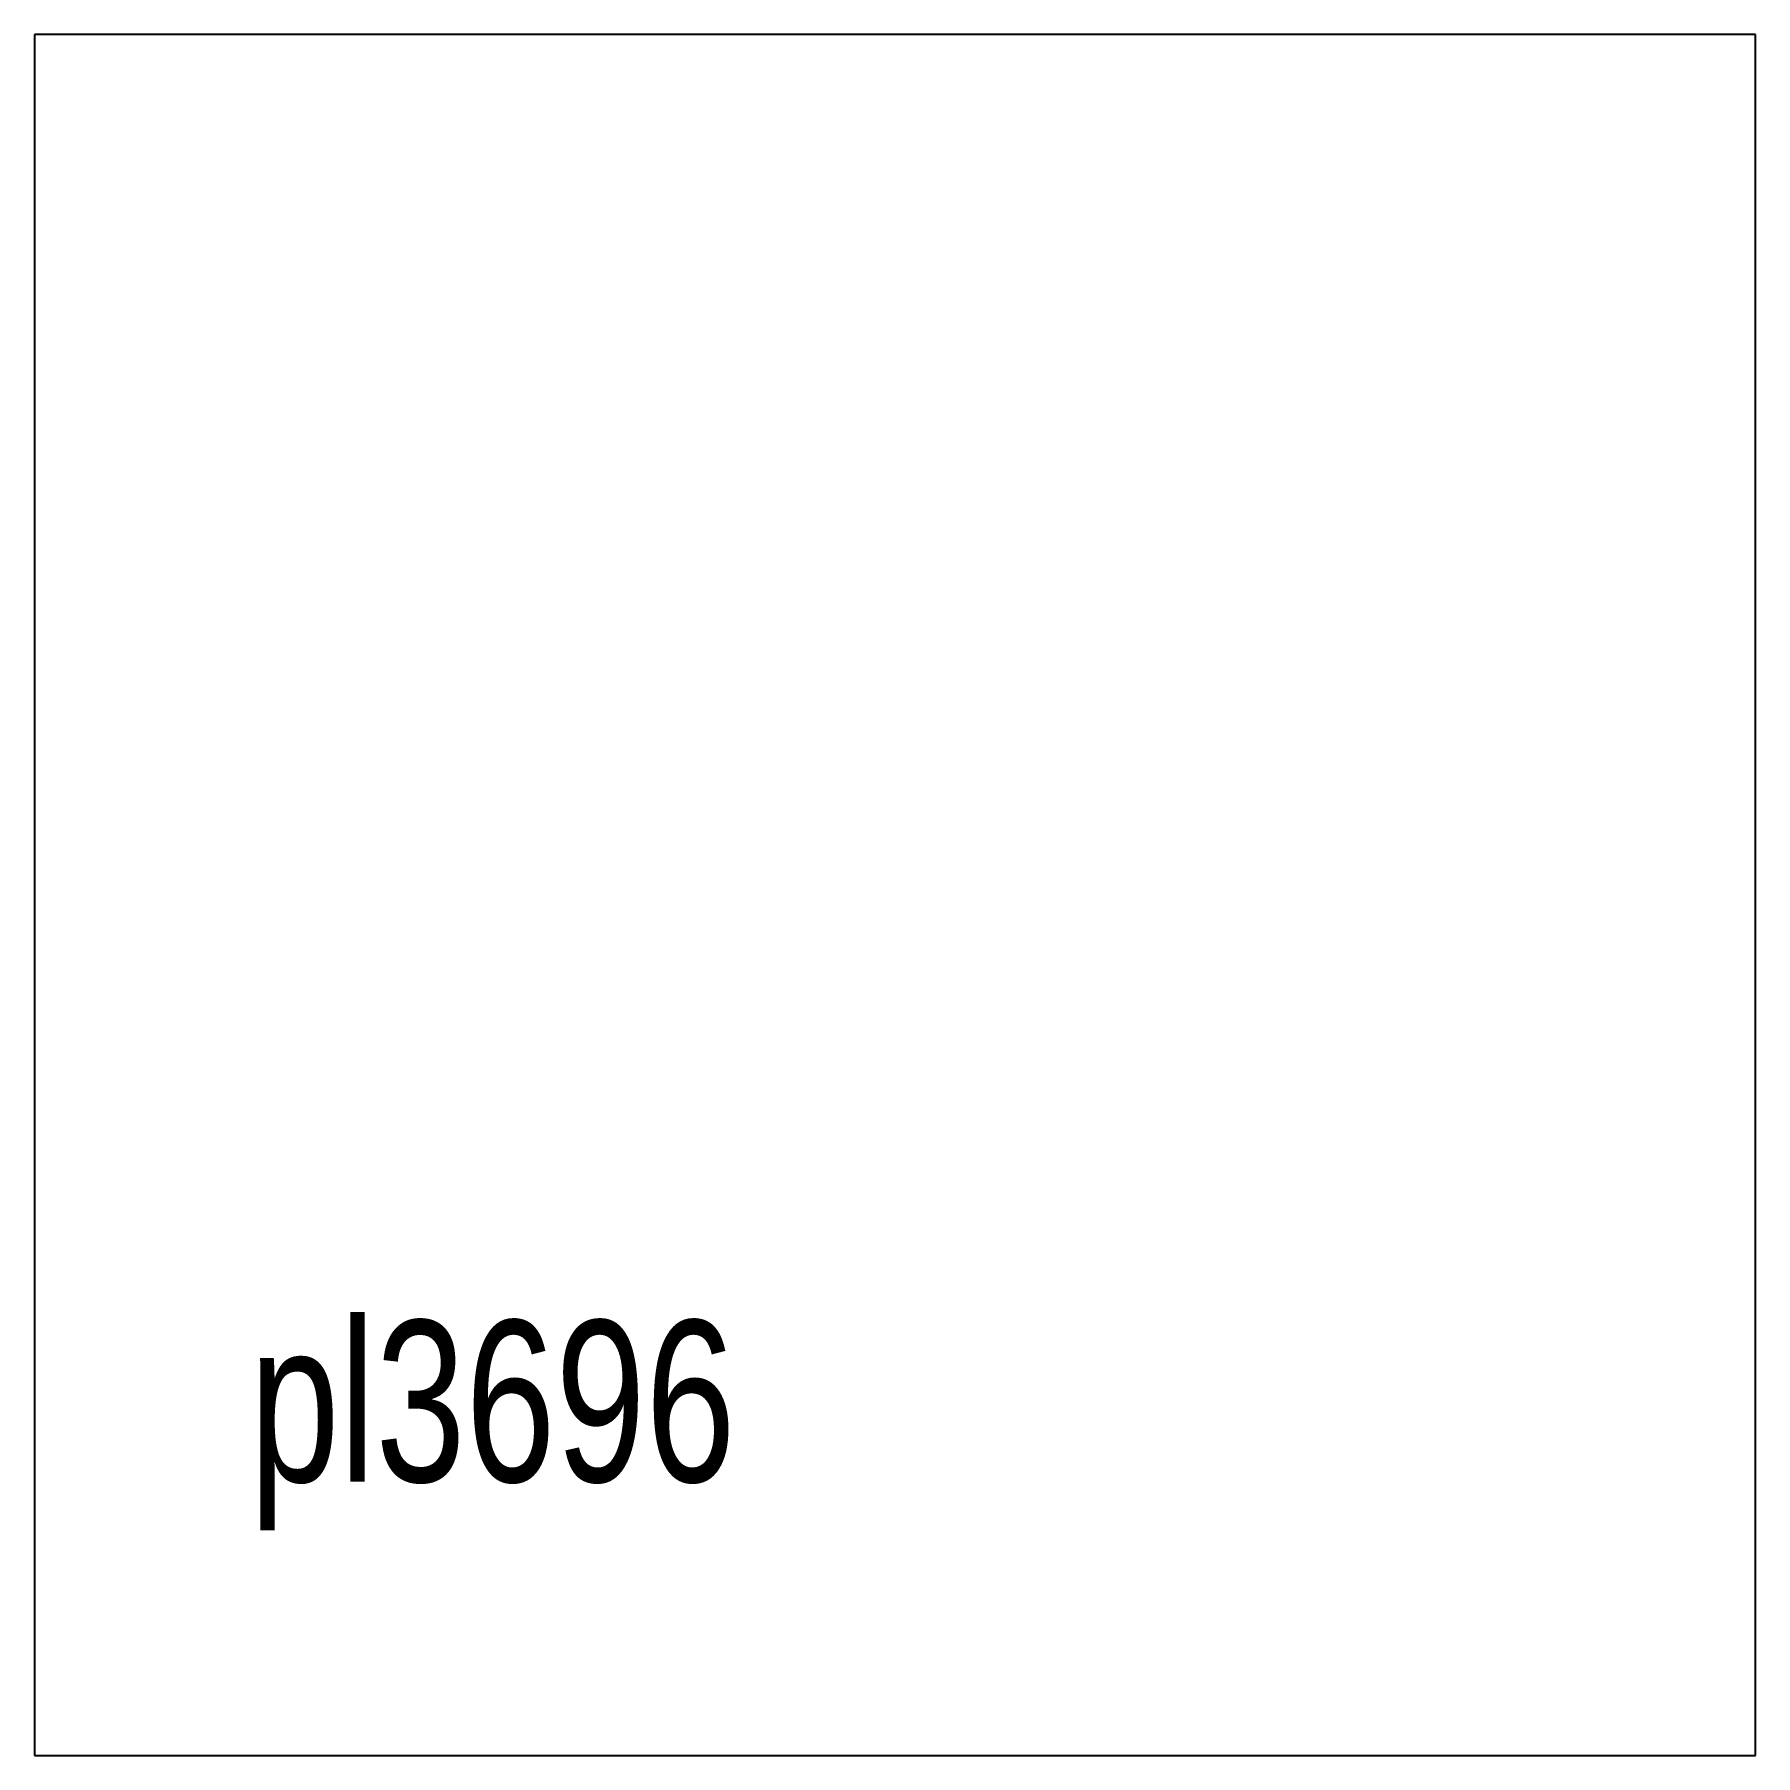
# Model space of a CAD drawing. Extents: x 0 to 8, y 0 to 8.
import ezdxf

# ---------------------------------------------------------------- set-up
doc = ezdxf.new("R2010")
doc.units = 0
doc.header["$MEASUREMENT"] = 0
doc.layers.add('BURN', color=1, linetype='CONTINUOUS')
doc.layers.add('SCRIBE', color=1, linetype='CONTINUOUS')

msp = doc.modelspace()

# ---------------------------------------------------------------- linework, layer by layer
at = {"layer": 'BURN'}
for p, q in [((8, 8), (0, 8)), ((0, 8), (0, 0)), ((8, 0), (8, 8)), ((0, 0), (8, 0))]:
    msp.add_line(p, q, dxfattribs=at)

# ---------------------------------------------------------------- texts
at = {"layer": 'SCRIBE', "width": 0.75}
msp.add_text('pl3696', height=0.75, dxfattribs=at).set_placement((1, 1.2725))

doc.saveas('drawing.dxf')
